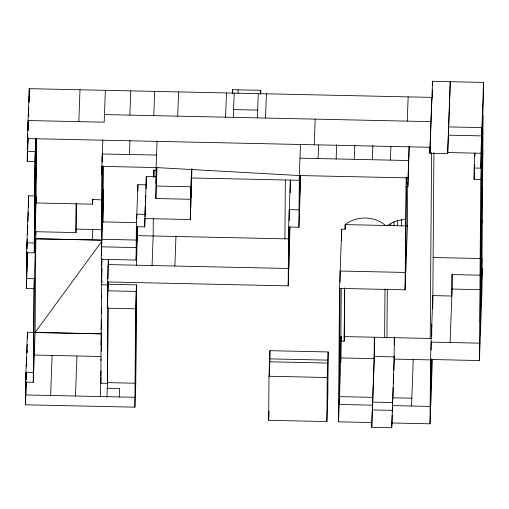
<?xml version="1.0" encoding="UTF-8"?>
<svg xmlns="http://www.w3.org/2000/svg" width="509" height="509" viewBox="0 0 509 509"><rect width="100%" height="100%" fill="white"/><g stroke="black" fill="none" stroke-linecap="round" stroke-linejoin="round"><path stroke-width="0.76" d="M136.488 284.875L135.61 308.804L107.329 308.187L108.207 284.264L136.488 284.875L135.763 383.239L134.885 407.168L25.45 404.795L25.615 382.138L27.448 332.237L101.157 333.834L35.096 332.523L35.789 238.804L101.845 240.121L35.789 238.804M36.05 231.716L33.963 288.584L26.309 288.418L26.576 252.68L28.657 195.812L35.006 195.952M35.751 138.314L34.905 161.512L27.251 161.347L27.416 138.569L29.248 88.674L431.772 97.391L429.889 153.26L447.666 153.712L450.306 81.701L483.55 82.413L483.442 97.308L480.84 168.161L474.184 168.015L474.102 179.333L480.757 179.473L483.098 115.594L481.921 275.223M25.908 381.661L25.813 394.939L135.241 397.313M25.921 380.096L25.978 372.283L33.632 372.448L34.326 278.735L26.672 278.569L26.869 251.923M27.741 134.217L27.613 151.497L35.261 151.663L34.587 242.997L26.939 242.831L26.894 248.786L27.238 239.383M27.766 130.291L27.779 128.72M26.112 386.745L26.15 381.973M26.163 379.708L26.213 372.677M26.264 366.429L26.277 364.081M27.912 143.303L27.95 137.99M28.008 130.399L28.078 120.531L104.199 122.179L105.369 90.322M27.403 338.491L27.448 332.237M29.147 102.341L29.248 88.674M28.574 207.729L28.657 195.812M25.615 382.138L33.27 382.304L33.963 288.584M26.576 252.68L34.23 252.846L34.905 161.512M34.879 235.056L35.554 143.723M36.533 138.62L36.056 202.951L92.619 204.173L92.81 198.949M34.517 231.684L75.975 232.581L76.191 203.199M75.975 232.581L76.293 203.683M92.619 204.173L92.657 199.407L102.144 199.961M102.233 165.902L101.635 246.827L136.571 247.565L136.73 226.123M102.258 161.938L102.315 154.004L156.556 155.06M101.717 258.578L100.801 383.201L107.45 383.347L108.016 307.481M102.5 228.802L102.958 166.309M102.933 200.005L103.187 165.845M103.072 222.503L103.314 189.552L102.653 207.621M107.329 308.187L107.52 281.954L108.347 259.456M108.029 282.069L107.965 290.817L136.247 291.428L135.521 389.792M108.054 278.887L108.162 264.578L288.832 268.498L289.137 227.141M108.182 284.957L108.207 281.776M108.328 265.087L108.366 259.52M106.96 396.702L107.482 382.628L108.029 308.06M108.194 285.848L108.207 284.264M134.885 407.168L135.61 308.804M103.212 203.829L101.176 259.304L136.113 260.061L136.361 226.702L137.901 184.659L146.223 184.837L146.28 176.496L156.498 176.718M136.781 218.972L136.819 214.206L145.135 214.391L145.199 206.05M136.908 226.257L136.66 235.47M137.354 240.293L137.455 226.492M136.444 265.195L137.595 226.231M137.856 191.009L137.901 184.659M136.361 226.702L144.677 226.887L146.28 176.496M153.292 218.488L153.164 235.985L152.076 265.533M153.807 176.528L153.852 170.165L156.238 170.216M191.588 168.899L190.474 199.28L155.869 198.529L156.098 167.556L157.071 141.063M156.467 167.455L156.327 186.033L190.932 186.784L190.78 207.036M144.741 218.546L190.321 219.532L190.474 199.28M191.136 197.282L191.289 177.03M191.931 168.918L190.321 219.532M232.448 92.88L232.473 89.705L260.754 90.316L260.723 94.286M268.663 420.319L268.987 376.24L269.923 350.688L328.152 351.948L327.828 396.027L326.886 421.579L268.663 420.319L268.994 411.196M269.414 375.96L269.516 361.791L327.745 363.057L327.421 407.13M269.84 362.497L269.923 350.688M284.919 238.836L285.358 179.989M107.52 281.954L288.189 285.867L288.628 227.02L290.346 180.097L290.251 192.822M289.182 220.779L289.265 209.644L299.578 209.873L299.833 175.414M290.003 227.014L288.189 285.867M288.628 227.02L298.942 227.243L299.324 175.541L300.475 144.174M300.036 185.009L300.1 175.58M300.698 175.618L298.942 227.243M326.886 421.579L327.217 377.506L328.152 351.948M374.408 351.7L371.805 422.553L338.536 421.834L339.522 288.412L341.692 229.177L345.019 229.247L345.191 224.603C356.516 215.581 374.573 215.822 385.453 225.474M340.031 288.508L339.172 404.458L372.442 405.177M340.076 282.158L340.158 271.036L405.705 272.455L406.341 186.752M340.706 362.599L341.253 288.737M341.609 240.293L341.692 229.177M338.536 421.834L340.877 357.948L341.036 336.506L340.865 341.151L344.192 341.227L344.72 288.132M344.192 341.227L344.587 288.018M345.153 229.368L345.191 224.603L407.41 225.951L407.734 182.305M392.197 415.115L391.733 427.751L371.774 427.318L371.805 422.553M374.306 337.225L374.147 358.673L340.877 357.948M371.774 427.318L374.369 356.465L374.509 337.41M384.619 337.454L384.982 289.004M386.955 337.505L387.311 289.055M390.708 225.932L390.727 223.553L394.049 221.892L397.688 220.588L405.571 219.137M391.733 427.751L394.227 356.007M392.312 411.959L392.694 397.79L411.826 398.203M394.023 225.862L394.049 221.892M394.271 337.658L394.112 359.106L432.376 359.933L430.035 423.819L391.771 422.985M394.424 344.987L394.481 337.047M397.65 225.353L397.688 220.588M401.506 226.021L401.55 219.665M339.522 288.412L405.069 289.831L406.176 177.189M406.354 184.373L406.411 177.227M405.832 186.669L407.824 186.714L409.051 146.217M430.207 338.44L431.581 152.605M430.035 423.819L430.512 359.488L432.854 295.602L451.82 296.015L451.973 274.574L480.343 275.184M431.021 358.788L430.671 406.443L392.407 405.609M431.085 350.052L431.148 342.112L480.057 343.174M431.333 388.456L431.549 359.074M431.715 336.042L431.804 324.125M432.758 308.314L433.91 152.655M450.109 342.525L452.075 289.048L452.183 273.957M430.512 359.488L479.421 360.55L480.757 179.473M480.84 168.161L480.954 153.266L483.55 82.413M480.362 334.897L481.699 153.826M481.781 142.507L481.889 127.619L448.62 126.9M480.91 289.468L481.966 146.516M101.329 255.117L102.131 166.322M102.175 161.563L102.214 156.804M431.715 103.365L431.772 97.391M431.657 107.284L431.607 110.695L431.632 107.494M432.281 97.925L432.402 89.985M432.472 85.219L432.529 81.249L450.306 81.701L450.255 83.26M447.666 153.712L450.28 81.695M28.02 128.122L28.249 121.905M28.453 116.466L28.765 107.921M28.994 101.705L29.191 96.265M28.167 130.272L28.249 127.944M28.682 116.287L28.765 113.959M27.251 161.347L28.11 137.869M27.41 234.681L27.753 225.277M27.9 221.358L28.243 211.96M28.415 207.258L28.619 201.774M26.716 272.614L27.461 252.235M26.309 288.418L27.651 251.923M26.423 366.2L26.735 357.655M26.932 352.222L27.219 344.453M26.169 379.186L26.226 377.633M26.653 365.984L26.71 364.431M27.136 352.782L27.219 350.453M25.45 404.795L26.283 382.081M35.197 160.793L35.49 152.853M35.127 169.93L36.279 138.499M35.064 179.06L35.35 171.119M34.994 188.196L36.463 148.151M34.924 197.327L35.216 189.386M35.153 198.523L36.33 166.418M34.23 252.846L36.285 196.754M33.27 382.304L35.102 332.402M50.645 395.48L52.109 355.435M78.825 121.626L79.996 89.775M75.478 396.015L76.942 355.976M92.352 240.032L92.74 229.457L102.233 229.559M101.565 174.581L102.837 139.93M101.66 266.691L101.953 258.75M101.545 282.33L102.061 268.262M101.431 297.969L101.545 294.838M102.004 282.33L102.061 280.764M101.31 313.614L101.545 307.353M101.196 329.285L101.539 319.875M101.081 344.924L101.539 332.371M100.967 360.537L101.024 358.972M101.31 351.127L101.539 344.854M100.852 375.629L101.024 370.921M100.311 396.556L101.03 376.921M119.227 396.963L119.539 388.513L107.272 388.246M129.852 115.123L130.743 90.869M129.439 154.577L129.948 140.592M136.113 260.061L137.341 226.569M144.677 226.887L144.995 218.291M145.052 216.732L145.307 209.721M145.561 202.722L145.822 195.723M146.077 188.724L146.223 184.837M153.788 115.638L154.672 91.391M153.597 177.132L153.852 170.165L153.864 177.132M155.983 183.043L156.556 167.436M155.869 198.529L157.014 167.372M177.724 116.16L178.608 91.906M174.873 266.029L175.955 236.475M225.589 117.197L226.48 92.943M232.339 93.319L232.473 89.705M233.319 117.363L234.204 93.115M237.996 93.44L238.129 89.826M257.369 117.884L258.26 93.637M260.621 93.93L260.754 90.316M265.513 118.063L266.404 93.809M299.693 194.279L300.38 175.605M314.257 144.785L315.198 119.138M318.055 158.56L318.551 145.078M336.15 158.942L336.672 144.671M354.245 159.323L354.767 145.052M372.34 159.705L372.862 145.44M390.435 160.131L390.931 146.617M392.802 398.617L393.209 387.597M393.349 383.659L393.699 374.217M393.845 370.278L394.221 360.048M407.257 121.129L408.148 96.882M407.824 186.714L409.3 146.49M405.069 289.831L407.41 225.951M411.539 406.029L413.244 359.519M432.529 81.249L429.889 153.26L429.94 147.292L27.416 138.569M474.184 168.015L474.732 153.247M474.102 179.333L474.642 164.566M474.961 156.015L475.043 153.68M481.438 189.564L482.837 151.332M482.57 187.07L480.865 233.574L480.216 321.733L482.176 268.249L482.017 289.697L479.421 360.55M480.604 269.312L481.177 253.73M480.337 305.05L482.042 258.54M35.096 332.523L101.698 241.419M387.782 225.525L390.727 223.553M233.599 109.581L257.656 110.103M104.479 114.57L430.881 121.645M448.314 135.171L481.59 135.89M447.678 152.547L480.954 153.266M299.96 158.178L408.53 160.52M101.864 166.386L156.098 167.556L299.324 175.541L407.894 177.895M191.696 177.959L299.871 180.301M102.551 221.905L136.692 222.643M76.102 229.101L92.74 229.457M137.525 235.642L289.201 238.931M101.908 239.294L136.845 240.051M433.134 257.484L480.566 258.508M452.075 289.048L480.439 289.659M344.205 336.576L431.759 338.472M374.369 356.465L394.335 356.898M269.624 358.87L327.853 360.13M33.486 355.034L100.998 356.491M268.987 376.24L327.217 377.506M107.482 382.628L134.974 383.22M339.458 396.632L372.728 397.357L372.696 402.123L392.662 402.555M372.41 409.942L392.375 410.375M101.526 284.779L107.444 284.938M481.438 217.992L482.309 222.808"/></g></svg>
